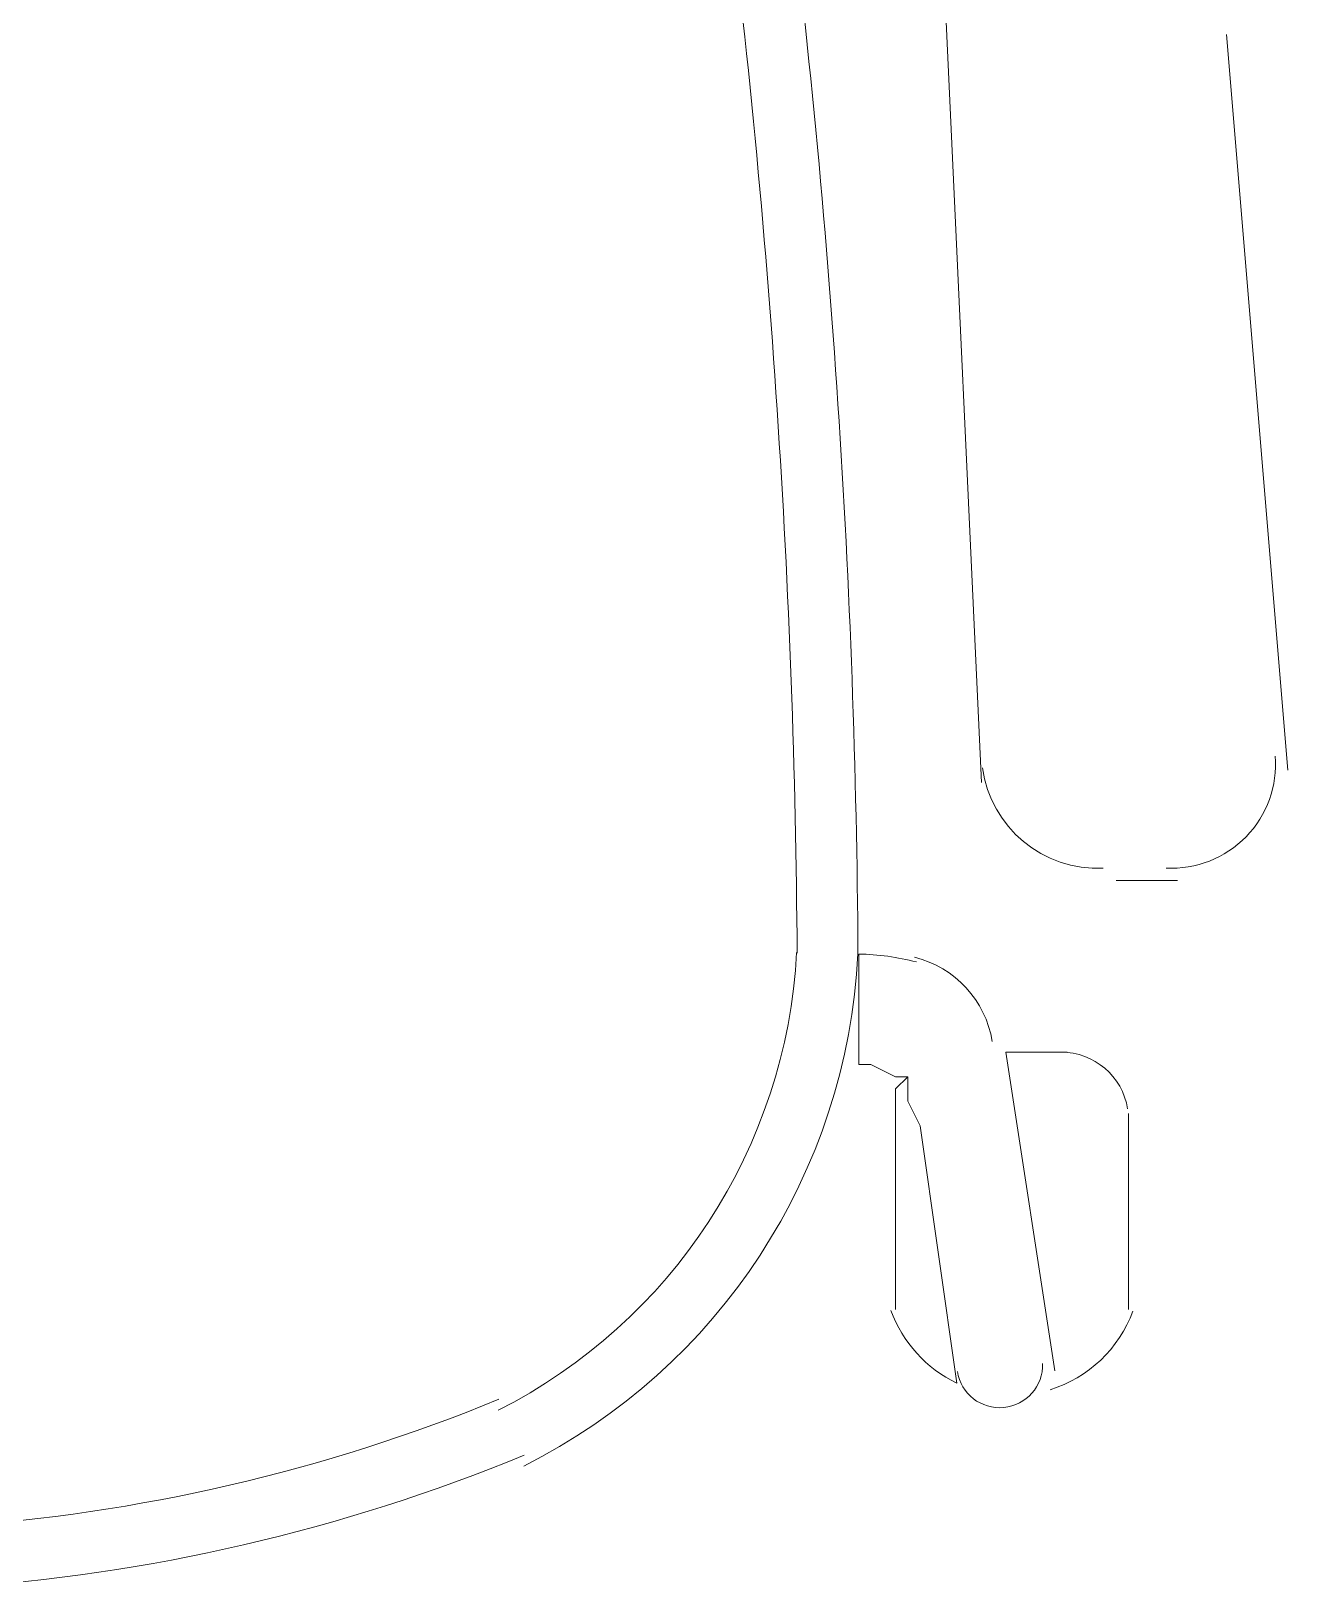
# Model space of a CAD drawing. Header units: metres. Extents: x 29 to 86.9, y -23.2 to 39.7.
# Drawn here: x 74.5335 to 74.7841, y -17.4971 to -17.1866 of the extents above; entities that cross this region are included whole.
import ezdxf

# ---------------------------------------------------------------- set-up
doc = ezdxf.new("R2010")
doc.units = ezdxf.units.M
doc.header["$LTSCALE"] = 100
doc.layers.get('0').update_dxf_attribs({"color": 254})
doc.layers.add('Arqui', color=8, linetype='Continuous', lineweight=0)

# ---------------------------------------------------------------- blocks, each defined once
blk = doc.blocks.new('A$C9582355f')
at = {"layer": 'Arqui'}
for points in [[(45.64904675297356, 5.691178912201849, 0.2703998475505576), (45.71572134142144, 5.79336478653795, 0.02960972862131033), (45.70126126675751, 6.012208862330226)], [(45.75076248516558, 6.008287856306197, 0.3865970293315025), (45.73299153276554, 5.986497511394191), (45.74032833276561, 5.827533511393995)], [(45.72737663081358, 5.791731565946066, 0.05835826121786785), (45.71587233276551, 5.793295111393945), (45.71587233276551, 5.781067111393895), (45.71587233276551, 5.771284711393946), (45.71831793276561, 5.771284711393946), (45.72320913276559, 5.768839111393845), (45.72565473276558, 5.768839111393845), (45.72565473276558, 5.763947911394098), (45.72810033276556, 5.759056711393896), (45.73543713276553, 5.707699111394049, -0.1951783591117408), (45.72228626114958, 5.722221133105904)]]:
    blk.add_lwpolyline(points, format="xyb", dxfattribs=at)
for points in [[(45.80146833276552, 5.829979111394096), (45.78924033276559, 5.976715111394242)], [(45.76722993276559, 5.807968711394096), (45.77945793276552, 5.807968711394096)], [(45.75500193276554, 5.71014471139415), (45.74521953276559, 5.773730311394047), (45.75744753276553, 5.773730311394047)], [(45.72320913276559, 5.7223727113942), (45.72320913276559, 5.763947911394098), (45.72320913276559, 5.766393511394199), (45.72565473276558, 5.768839111393845)], [(45.76967553276558, 5.761502311393997), (45.76967553276558, 5.7223727113942)]]:
    blk.add_lwpolyline(points, dxfattribs=at)
blk.add_lwpolyline([(45.64396019844554, 5.702308348681981, 0.2684717099795099), (45.70349084690946, 5.793631454761908, -0.2684717099795099)], format="xyb", close=True, dxfattribs=at)
for centre, radius, start, end in [((43.86089831648354, 5.779844426991531), 1.842746069769056, 0.4229731920603979, 7.174122096823408), ((45.77823513122047, 5.83120192156548), 0.02078760274953584, 267.1051340584959, 4.411162827036926), ((45.76356151917474, 5.833647516394194), 0.02323319527350533, 187.9596095295403, 272.6807054335445), ((45.72198637374555, 5.772507553430387), 0.02078754725477221, 9.277827721081131, 75.99248074389085), ((45.75622472978483, 5.760279499529588), 0.0134508118648235, 9.096673689084287, 89.99998730334785), ((45.74644231295389, 5.730932304995804), 0.02567880658031662, 287.2430908748006, 339.8346185653119), ((45.74399673868248, 5.711367505765793), 0.008559599352255146, 188.9702853961705, 1.829095456662587), ((45.51166493689124, 6.026848855886328), 0.3484969316363908, 273.7682892936967, 292.335239938226), ((45.51166481773538, 6.026849399290313), 0.3607254773871807, 273.7078761152324, 292.4066368968543)]:
    blk.add_arc(centre, radius, start, end, dxfattribs=at)

msp = doc.modelspace()

# ---------------------------------------------------------------- block references
msp.add_blockref('A$C9582355f', (28.98266172889876, -23.16396569870889))

doc.saveas('drawing.dxf')
